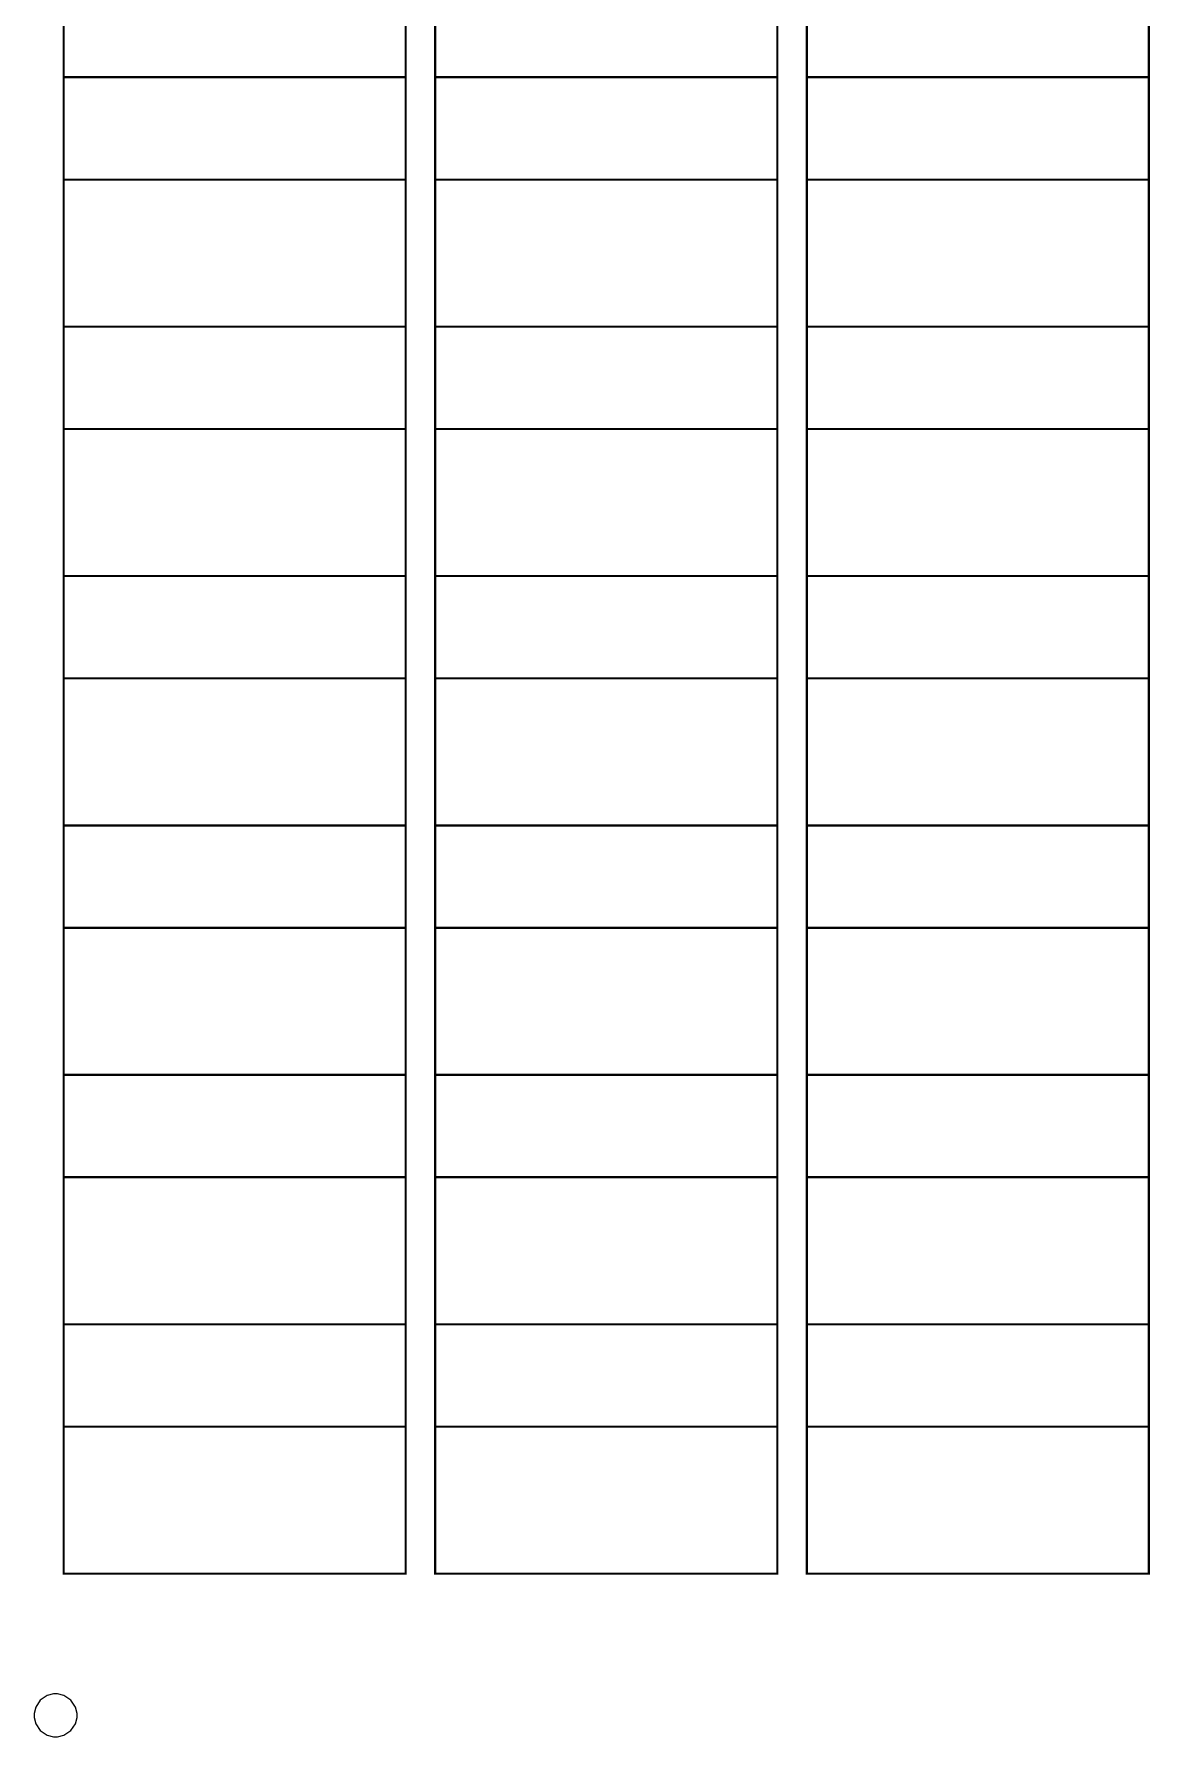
# Model space of a CAD drawing. Header units: metres. Extents: x 0 to 8.5, y 0 to 11.
# Drawn here: x 0 to 3.61, y 0 to 5.5 of the extents above; entities that cross this region are included whole.
import ezdxf

# ---------------------------------------------------------------- set-up
doc = ezdxf.new("R2010")
doc.units = ezdxf.units.M

msp = doc.modelspace()

# ---------------------------------------------------------------- linework, layer by layer
at = {"color": 7, "const_width": 0.00694}
for points in [[(0.0955, 5.3607), (1.2007, 5.3607), (1.2007, 6.1662), (0.0955, 6.1662), (0.0955, 5.3607)], [(0.0955, 5.3607), (1.2007, 5.3607), (1.2007, 6.1662), (0.0955, 6.1662), (0.0955, 5.3607)], [(1.2961, 5.3607), (2.4013, 5.3607), (2.4013, 6.1662), (1.2961, 6.1662), (1.2961, 5.3607)], [(1.2961, 5.3607), (2.4013, 5.3607), (2.4013, 6.1662), (1.2961, 6.1662), (1.2961, 5.3607)], [(2.4968, 5.3607), (3.6019, 5.3607), (3.6019, 6.1662), (2.4968, 6.1662), (2.4968, 5.3607)], [(2.4968, 5.3607), (3.6019, 5.3607), (3.6019, 6.1662), (2.4968, 6.1662), (2.4968, 5.3607)], [(0.0955, 5.03), (1.2007, 5.03), (1.2007, 5.8356), (0.0955, 5.8356), (0.0955, 5.03)], [(0.0955, 5.03), (1.2007, 5.03), (1.2007, 5.8356), (0.0955, 5.8356), (0.0955, 5.03)], [(1.2961, 5.03), (2.4013, 5.03), (2.4013, 5.8356), (1.2961, 5.8356), (1.2961, 5.03)], [(1.2961, 5.03), (2.4013, 5.03), (2.4013, 5.8356), (1.2961, 5.8356), (1.2961, 5.03)], [(2.4968, 5.03), (3.6019, 5.03), (3.6019, 5.8356), (2.4968, 5.8356), (2.4968, 5.03)], [(2.4968, 5.03), (3.6019, 5.03), (3.6019, 5.8356), (2.4968, 5.8356), (2.4968, 5.03)], [(0.0955, 4.5551), (1.2007, 4.5551), (1.2007, 5.3607), (0.0955, 5.3607), (0.0955, 4.5551)], [(0.0955, 4.5551), (1.2007, 4.5551), (1.2007, 5.3607), (0.0955, 5.3607), (0.0955, 4.5551)], [(1.2961, 4.5551), (2.4013, 4.5551), (2.4013, 5.3607), (1.2961, 5.3607), (1.2961, 4.5551)], [(1.2961, 4.5551), (2.4013, 4.5551), (2.4013, 5.3607), (1.2961, 5.3607), (1.2961, 4.5551)], [(2.4968, 4.5551), (3.6019, 4.5551), (3.6019, 5.3607), (2.4968, 5.3607), (2.4968, 4.5551)], [(2.4968, 4.5551), (3.6019, 4.5551), (3.6019, 5.3607), (2.4968, 5.3607), (2.4968, 4.5551)], [(0.0955, 4.2244), (1.2007, 4.2244), (1.2007, 5.03), (0.0955, 5.03), (0.0955, 4.2244)], [(0.0955, 4.2244), (1.2007, 4.2244), (1.2007, 5.03), (0.0955, 5.03), (0.0955, 4.2244)], [(1.2961, 4.2244), (2.4013, 4.2244), (2.4013, 5.03), (1.2961, 5.03), (1.2961, 4.2244)], [(1.2961, 4.2244), (2.4013, 4.2244), (2.4013, 5.03), (1.2961, 5.03), (1.2961, 4.2244)], [(2.4968, 4.2244), (3.6019, 4.2244), (3.6019, 5.03), (2.4968, 5.03), (2.4968, 4.2244)], [(2.4968, 4.2244), (3.6019, 4.2244), (3.6019, 5.03), (2.4968, 5.03), (2.4968, 4.2244)], [(0.0955, 3.7496), (1.2007, 3.7496), (1.2007, 4.5551), (0.0955, 4.5551), (0.0955, 3.7496)], [(0.0955, 3.7496), (1.2007, 3.7496), (1.2007, 4.5551), (0.0955, 4.5551), (0.0955, 3.7496)], [(1.2961, 3.7496), (2.4013, 3.7496), (2.4013, 4.5551), (1.2961, 4.5551), (1.2961, 3.7496)], [(1.2961, 3.7496), (2.4013, 3.7496), (2.4013, 4.5551), (1.2961, 4.5551), (1.2961, 3.7496)], [(2.4968, 3.7496), (3.6019, 3.7496), (3.6019, 4.5551), (2.4968, 4.5551), (2.4968, 3.7496)], [(2.4968, 3.7496), (3.6019, 3.7496), (3.6019, 4.5551), (2.4968, 4.5551), (2.4968, 3.7496)], [(0.0955, 3.4189), (1.2007, 3.4189), (1.2007, 4.2244), (0.0955, 4.2244), (0.0955, 3.4189)], [(0.0955, 3.4189), (1.2007, 3.4189), (1.2007, 4.2244), (0.0955, 4.2244), (0.0955, 3.4189)], [(1.2961, 3.4189), (2.4013, 3.4189), (2.4013, 4.2244), (1.2961, 4.2244), (1.2961, 3.4189)], [(1.2961, 3.4189), (2.4013, 3.4189), (2.4013, 4.2244), (1.2961, 4.2244), (1.2961, 3.4189)], [(2.4968, 3.4189), (3.6019, 3.4189), (3.6019, 4.2244), (2.4968, 4.2244), (2.4968, 3.4189)], [(2.4968, 3.4189), (3.6019, 3.4189), (3.6019, 4.2244), (2.4968, 4.2244), (2.4968, 3.4189)], [(0.0955, 2.944), (1.2007, 2.944), (1.2007, 3.7496), (0.0955, 3.7496), (0.0955, 2.944)], [(0.0955, 2.944), (1.2007, 2.944), (1.2007, 3.7496), (0.0955, 3.7496), (0.0955, 2.944)], [(1.2961, 2.944), (2.4013, 2.944), (2.4013, 3.7496), (1.2961, 3.7496), (1.2961, 2.944)], [(1.2961, 2.944), (2.4013, 2.944), (2.4013, 3.7496), (1.2961, 3.7496), (1.2961, 2.944)], [(2.4968, 2.944), (3.6019, 2.944), (3.6019, 3.7496), (2.4968, 3.7496), (2.4968, 2.944)], [(2.4968, 2.944), (3.6019, 2.944), (3.6019, 3.7496), (2.4968, 3.7496), (2.4968, 2.944)], [(0.0955, 2.6133), (1.2007, 2.6133), (1.2007, 3.4189), (0.0955, 3.4189), (0.0955, 2.6133)], [(0.0955, 2.6133), (1.2007, 2.6133), (1.2007, 3.4189), (0.0955, 3.4189), (0.0955, 2.6133)], [(1.2961, 2.6133), (2.4013, 2.6133), (2.4013, 3.4189), (1.2961, 3.4189), (1.2961, 2.6133)], [(1.2961, 2.6133), (2.4013, 2.6133), (2.4013, 3.4189), (1.2961, 3.4189), (1.2961, 2.6133)], [(2.4968, 2.6133), (3.6019, 2.6133), (3.6019, 3.4189), (2.4968, 3.4189), (2.4968, 2.6133)], [(2.4968, 2.6133), (3.6019, 2.6133), (3.6019, 3.4189), (2.4968, 3.4189), (2.4968, 2.6133)], [(0.0955, 2.1385), (1.2007, 2.1385), (1.2007, 2.944), (0.0955, 2.944), (0.0955, 2.1385)], [(0.0955, 2.1385), (1.2007, 2.1385), (1.2007, 2.944), (0.0955, 2.944), (0.0955, 2.1385)], [(1.2961, 2.1385), (2.4013, 2.1385), (2.4013, 2.944), (1.2961, 2.944), (1.2961, 2.1385)], [(1.2961, 2.1385), (2.4013, 2.1385), (2.4013, 2.944), (1.2961, 2.944), (1.2961, 2.1385)], [(2.4968, 2.1385), (3.6019, 2.1385), (3.6019, 2.944), (2.4968, 2.944), (2.4968, 2.1385)], [(2.4968, 2.1385), (3.6019, 2.1385), (3.6019, 2.944), (2.4968, 2.944), (2.4968, 2.1385)], [(0.0955, 1.8078), (1.2007, 1.8078), (1.2007, 2.6133), (0.0955, 2.6133), (0.0955, 1.8078)], [(0.0955, 1.8078), (1.2007, 1.8078), (1.2007, 2.6133), (0.0955, 2.6133), (0.0955, 1.8078)], [(1.2961, 1.8078), (2.4013, 1.8078), (2.4013, 2.6133), (1.2961, 2.6133), (1.2961, 1.8078)], [(1.2961, 1.8078), (2.4013, 1.8078), (2.4013, 2.6133), (1.2961, 2.6133), (1.2961, 1.8078)], [(2.4968, 1.8078), (3.6019, 1.8078), (3.6019, 2.6133), (2.4968, 2.6133), (2.4968, 1.8078)], [(2.4968, 1.8078), (3.6019, 1.8078), (3.6019, 2.6133), (2.4968, 2.6133), (2.4968, 1.8078)], [(0.0955, 1.3329), (1.2007, 1.3329), (1.2007, 2.1385), (0.0955, 2.1385), (0.0955, 1.3329)], [(0.0955, 1.3329), (1.2007, 1.3329), (1.2007, 2.1385), (0.0955, 2.1385), (0.0955, 1.3329)], [(1.2961, 1.3329), (2.4013, 1.3329), (2.4013, 2.1385), (1.2961, 2.1385), (1.2961, 1.3329)], [(1.2961, 1.3329), (2.4013, 1.3329), (2.4013, 2.1385), (1.2961, 2.1385), (1.2961, 1.3329)], [(2.4968, 1.3329), (3.6019, 1.3329), (3.6019, 2.1385), (2.4968, 2.1385), (2.4968, 1.3329)], [(2.4968, 1.3329), (3.6019, 1.3329), (3.6019, 2.1385), (2.4968, 2.1385), (2.4968, 1.3329)], [(0.0955, 1.0022), (1.2007, 1.0022), (1.2007, 1.8078), (0.0955, 1.8078), (0.0955, 1.0022)], [(0.0955, 1.0022), (1.2007, 1.0022), (1.2007, 1.8078), (0.0955, 1.8078), (0.0955, 1.0022)], [(1.2961, 1.0022), (2.4013, 1.0022), (2.4013, 1.8078), (1.2961, 1.8078), (1.2961, 1.0022)], [(1.2961, 1.0022), (2.4013, 1.0022), (2.4013, 1.8078), (1.2961, 1.8078), (1.2961, 1.0022)], [(2.4968, 1.0022), (3.6019, 1.0022), (3.6019, 1.8078), (2.4968, 1.8078), (2.4968, 1.0022)], [(2.4968, 1.0022), (3.6019, 1.0022), (3.6019, 1.8078), (2.4968, 1.8078), (2.4968, 1.0022)], [(0.0955, 0.5273), (1.2007, 0.5273), (1.2007, 1.3329), (0.0955, 1.3329), (0.0955, 0.5273)], [(0.0955, 0.5273), (1.2007, 0.5273), (1.2007, 1.3329), (0.0955, 1.3329), (0.0955, 0.5273)], [(1.2961, 0.5273), (2.4013, 0.5273), (2.4013, 1.3329), (1.2961, 1.3329), (1.2961, 0.5273)], [(1.2961, 0.5273), (2.4013, 0.5273), (2.4013, 1.3329), (1.2961, 1.3329), (1.2961, 0.5273)], [(2.4968, 0.5273), (3.6019, 0.5273), (3.6019, 1.3329), (2.4968, 1.3329), (2.4968, 0.5273)], [(2.4968, 0.5273), (3.6019, 0.5273), (3.6019, 1.3329), (2.4968, 1.3329), (2.4968, 0.5273)]]:
    msp.add_lwpolyline(points, close=True, dxfattribs=at)
at = {"color": 0}
msp.add_lwpolyline([(0.1389, 0.0694), (0.1389, 0.0762), (0.1334, 0.0965), (0.1185, 0.1186), (0.0965, 0.1335), (0.0762, 0.1389), (0.0694, 0.1389), (0.0627, 0.1389), (0.0424, 0.1335), (0.0203, 0.1186), (0.0054, 0.0965), (0, 0.0762), (0, 0.0694), (0, 0.0627), (0.0054, 0.0424), (0.0203, 0.0203), (0.0424, 0.0055), (0.0627, 0), (0.0694, 0), (0.0762, 0), (0.0965, 0.0055), (0.1185, 0.0203), (0.1334, 0.0424), (0.1389, 0.0627), (0.1389, 0.0694)], close=True, dxfattribs=at)
msp.add_lwpolyline([(0.1389, 0.0694), (0.1389, 0.0762), (0.1334, 0.0965), (0.1185, 0.1186), (0.0965, 0.1335), (0.0762, 0.1389), (0.0694, 0.1389), (0.0627, 0.1389), (0.0424, 0.1335), (0.0203, 0.1186), (0.0054, 0.0965), (0, 0.0762), (0, 0.0694), (0, 0.0627), (0.0054, 0.0424), (0.0203, 0.0203), (0.0424, 0.0055), (0.0627, 0), (0.0694, 0), (0.0762, 0), (0.0965, 0.0055), (0.1185, 0.0203), (0.1334, 0.0424), (0.1389, 0.0627), (0.1389, 0.0694)], close=True, dxfattribs=at)
msp.add_lwpolyline([(0.1389, 0.0694), (0.1389, 0.0762), (0.1334, 0.0965), (0.1185, 0.1186), (0.0965, 0.1335), (0.0762, 0.1389), (0.0694, 0.1389), (0.0627, 0.1389), (0.0424, 0.1335), (0.0203, 0.1186), (0.0054, 0.0965), (0, 0.0762), (0, 0.0694), (0, 0.0627), (0.0054, 0.0424), (0.0203, 0.0203), (0.0424, 0.0055), (0.0627, 0), (0.0694, 0), (0.0762, 0), (0.0965, 0.0055), (0.1185, 0.0203), (0.1334, 0.0424), (0.1389, 0.0627), (0.1389, 0.0694)], close=True, dxfattribs=at)
msp.add_lwpolyline([(0.1389, 0.0694), (0.1389, 0.0762), (0.1334, 0.0965), (0.1185, 0.1186), (0.0965, 0.1335), (0.0762, 0.1389), (0.0694, 0.1389), (0.0627, 0.1389), (0.0424, 0.1335), (0.0203, 0.1186), (0.0054, 0.0965), (0, 0.0762), (0, 0.0694), (0, 0.0627), (0.0054, 0.0424), (0.0203, 0.0203), (0.0424, 0.0055), (0.0627, 0), (0.0694, 0), (0.0762, 0), (0.0965, 0.0055), (0.1185, 0.0203), (0.1334, 0.0424), (0.1389, 0.0627), (0.1389, 0.0694)], close=True, dxfattribs=at)
msp.add_lwpolyline([(0.1389, 0.0694), (0.1389, 0.0762), (0.1334, 0.0965), (0.1185, 0.1186), (0.0965, 0.1335), (0.0762, 0.1389), (0.0694, 0.1389), (0.0627, 0.1389), (0.0424, 0.1335), (0.0203, 0.1186), (0.0054, 0.0965), (0, 0.0762), (0, 0.0694), (0, 0.0627), (0.0054, 0.0424), (0.0203, 0.0203), (0.0424, 0.0055), (0.0627, 0), (0.0694, 0), (0.0762, 0), (0.0965, 0.0055), (0.1185, 0.0203), (0.1334, 0.0424), (0.1389, 0.0627), (0.1389, 0.0694)], close=True, dxfattribs=at)
msp.add_lwpolyline([(0.1389, 0.0694), (0.1389, 0.0762), (0.1334, 0.0965), (0.1185, 0.1186), (0.0965, 0.1335), (0.0762, 0.1389), (0.0694, 0.1389), (0.0627, 0.1389), (0.0424, 0.1335), (0.0203, 0.1186), (0.0054, 0.0965), (0, 0.0762), (0, 0.0694), (0, 0.0627), (0.0054, 0.0424), (0.0203, 0.0203), (0.0424, 0.0055), (0.0627, 0), (0.0694, 0), (0.0762, 0), (0.0965, 0.0055), (0.1185, 0.0203), (0.1334, 0.0424), (0.1389, 0.0627), (0.1389, 0.0694)], close=True, dxfattribs=at)
msp.add_lwpolyline([(0.1389, 0.0694), (0.1389, 0.0762), (0.1334, 0.0965), (0.1185, 0.1186), (0.0965, 0.1335), (0.0762, 0.1389), (0.0694, 0.1389), (0.0627, 0.1389), (0.0424, 0.1335), (0.0203, 0.1186), (0.0054, 0.0965), (0, 0.0762), (0, 0.0694), (0, 0.0627), (0.0054, 0.0424), (0.0203, 0.0203), (0.0424, 0.0055), (0.0627, 0), (0.0694, 0), (0.0762, 0), (0.0965, 0.0055), (0.1185, 0.0203), (0.1334, 0.0424), (0.1389, 0.0627), (0.1389, 0.0694)], close=True, dxfattribs=at)
msp.add_lwpolyline([(0.1389, 0.0694), (0.1389, 0.0762), (0.1334, 0.0965), (0.1185, 0.1186), (0.0965, 0.1335), (0.0762, 0.1389), (0.0694, 0.1389), (0.0627, 0.1389), (0.0424, 0.1335), (0.0203, 0.1186), (0.0054, 0.0965), (0, 0.0762), (0, 0.0694), (0, 0.0627), (0.0054, 0.0424), (0.0203, 0.0203), (0.0424, 0.0055), (0.0627, 0), (0.0694, 0), (0.0762, 0), (0.0965, 0.0055), (0.1185, 0.0203), (0.1334, 0.0424), (0.1389, 0.0627), (0.1389, 0.0694)], close=True, dxfattribs=at)
msp.add_lwpolyline([(0.1389, 0.0694), (0.1389, 0.0762), (0.1334, 0.0965), (0.1185, 0.1186), (0.0965, 0.1335), (0.0762, 0.1389), (0.0694, 0.1389), (0.0627, 0.1389), (0.0424, 0.1335), (0.0203, 0.1186), (0.0054, 0.0965), (0, 0.0762), (0, 0.0694), (0, 0.0627), (0.0054, 0.0424), (0.0203, 0.0203), (0.0424, 0.0055), (0.0627, 0), (0.0694, 0), (0.0762, 0), (0.0965, 0.0055), (0.1185, 0.0203), (0.1334, 0.0424), (0.1389, 0.0627), (0.1389, 0.0694)], close=True, dxfattribs=at)
msp.add_lwpolyline([(0.1389, 0.0694), (0.1389, 0.0762), (0.1334, 0.0965), (0.1185, 0.1186), (0.0965, 0.1335), (0.0762, 0.1389), (0.0694, 0.1389), (0.0627, 0.1389), (0.0424, 0.1335), (0.0203, 0.1186), (0.0054, 0.0965), (0, 0.0762), (0, 0.0694), (0, 0.0627), (0.0054, 0.0424), (0.0203, 0.0203), (0.0424, 0.0055), (0.0627, 0), (0.0694, 0), (0.0762, 0), (0.0965, 0.0055), (0.1185, 0.0203), (0.1334, 0.0424), (0.1389, 0.0627), (0.1389, 0.0694)], close=True, dxfattribs=at)
msp.add_lwpolyline([(0.1389, 0.0694), (0.1389, 0.0762), (0.1334, 0.0965), (0.1185, 0.1186), (0.0965, 0.1335), (0.0762, 0.1389), (0.0694, 0.1389), (0.0627, 0.1389), (0.0424, 0.1335), (0.0203, 0.1186), (0.0054, 0.0965), (0, 0.0762), (0, 0.0694), (0, 0.0627), (0.0054, 0.0424), (0.0203, 0.0203), (0.0424, 0.0055), (0.0627, 0), (0.0694, 0), (0.0762, 0), (0.0965, 0.0055), (0.1185, 0.0203), (0.1334, 0.0424), (0.1389, 0.0627), (0.1389, 0.0694)], close=True, dxfattribs=at)
msp.add_lwpolyline([(0.1389, 0.0694), (0.1389, 0.0762), (0.1334, 0.0965), (0.1185, 0.1186), (0.0965, 0.1335), (0.0762, 0.1389), (0.0694, 0.1389), (0.0627, 0.1389), (0.0424, 0.1335), (0.0203, 0.1186), (0.0054, 0.0965), (0, 0.0762), (0, 0.0694), (0, 0.0627), (0.0054, 0.0424), (0.0203, 0.0203), (0.0424, 0.0055), (0.0627, 0), (0.0694, 0), (0.0762, 0), (0.0965, 0.0055), (0.1185, 0.0203), (0.1334, 0.0424), (0.1389, 0.0627), (0.1389, 0.0694)], close=True, dxfattribs=at)
msp.add_lwpolyline([(0.1389, 0.0694), (0.1389, 0.0762), (0.1334, 0.0965), (0.1185, 0.1186), (0.0965, 0.1335), (0.0762, 0.1389), (0.0694, 0.1389), (0.0627, 0.1389), (0.0424, 0.1335), (0.0203, 0.1186), (0.0054, 0.0965), (0, 0.0762), (0, 0.0694), (0, 0.0627), (0.0054, 0.0424), (0.0203, 0.0203), (0.0424, 0.0055), (0.0627, 0), (0.0694, 0), (0.0762, 0), (0.0965, 0.0055), (0.1185, 0.0203), (0.1334, 0.0424), (0.1389, 0.0627), (0.1389, 0.0694)], close=True, dxfattribs=at)
msp.add_lwpolyline([(0.1389, 0.0694), (0.1389, 0.0762), (0.1334, 0.0965), (0.1185, 0.1186), (0.0965, 0.1335), (0.0762, 0.1389), (0.0694, 0.1389), (0.0627, 0.1389), (0.0424, 0.1335), (0.0203, 0.1186), (0.0054, 0.0965), (0, 0.0762), (0, 0.0694), (0, 0.0627), (0.0054, 0.0424), (0.0203, 0.0203), (0.0424, 0.0055), (0.0627, 0), (0.0694, 0), (0.0762, 0), (0.0965, 0.0055), (0.1185, 0.0203), (0.1334, 0.0424), (0.1389, 0.0627), (0.1389, 0.0694)], close=True, dxfattribs=at)
msp.add_lwpolyline([(0.1389, 0.0694), (0.1389, 0.0762), (0.1334, 0.0965), (0.1185, 0.1186), (0.0965, 0.1335), (0.0762, 0.1389), (0.0694, 0.1389), (0.0627, 0.1389), (0.0424, 0.1335), (0.0203, 0.1186), (0.0054, 0.0965), (0, 0.0762), (0, 0.0694), (0, 0.0627), (0.0054, 0.0424), (0.0203, 0.0203), (0.0424, 0.0055), (0.0627, 0), (0.0694, 0), (0.0762, 0), (0.0965, 0.0055), (0.1185, 0.0203), (0.1334, 0.0424), (0.1389, 0.0627), (0.1389, 0.0694)], close=True, dxfattribs=at)
msp.add_lwpolyline([(0.1389, 0.0694), (0.1389, 0.0762), (0.1334, 0.0965), (0.1185, 0.1186), (0.0965, 0.1335), (0.0762, 0.1389), (0.0694, 0.1389), (0.0627, 0.1389), (0.0424, 0.1335), (0.0203, 0.1186), (0.0054, 0.0965), (0, 0.0762), (0, 0.0694), (0, 0.0627), (0.0054, 0.0424), (0.0203, 0.0203), (0.0424, 0.0055), (0.0627, 0), (0.0694, 0), (0.0762, 0), (0.0965, 0.0055), (0.1185, 0.0203), (0.1334, 0.0424), (0.1389, 0.0627), (0.1389, 0.0694)], close=True, dxfattribs=at)
msp.add_lwpolyline([(0.1389, 0.0694), (0.1389, 0.0762), (0.1334, 0.0965), (0.1185, 0.1186), (0.0965, 0.1335), (0.0762, 0.1389), (0.0694, 0.1389), (0.0627, 0.1389), (0.0424, 0.1335), (0.0203, 0.1186), (0.0054, 0.0965), (0, 0.0762), (0, 0.0694), (0, 0.0627), (0.0054, 0.0424), (0.0203, 0.0203), (0.0424, 0.0055), (0.0627, 0), (0.0694, 0), (0.0762, 0), (0.0965, 0.0055), (0.1185, 0.0203), (0.1334, 0.0424), (0.1389, 0.0627), (0.1389, 0.0694)], close=True, dxfattribs=at)
msp.add_lwpolyline([(0.1389, 0.0694), (0.1389, 0.0762), (0.1334, 0.0965), (0.1185, 0.1186), (0.0965, 0.1335), (0.0762, 0.1389), (0.0694, 0.1389), (0.0627, 0.1389), (0.0424, 0.1335), (0.0203, 0.1186), (0.0054, 0.0965), (0, 0.0762), (0, 0.0694), (0, 0.0627), (0.0054, 0.0424), (0.0203, 0.0203), (0.0424, 0.0055), (0.0627, 0), (0.0694, 0), (0.0762, 0), (0.0965, 0.0055), (0.1185, 0.0203), (0.1334, 0.0424), (0.1389, 0.0627), (0.1389, 0.0694)], close=True, dxfattribs=at)
msp.add_lwpolyline([(0.1389, 0.0694), (0.1389, 0.0762), (0.1334, 0.0965), (0.1185, 0.1186), (0.0965, 0.1335), (0.0762, 0.1389), (0.0694, 0.1389), (0.0627, 0.1389), (0.0424, 0.1335), (0.0203, 0.1186), (0.0054, 0.0965), (0, 0.0762), (0, 0.0694), (0, 0.0627), (0.0054, 0.0424), (0.0203, 0.0203), (0.0424, 0.0055), (0.0627, 0), (0.0694, 0), (0.0762, 0), (0.0965, 0.0055), (0.1185, 0.0203), (0.1334, 0.0424), (0.1389, 0.0627), (0.1389, 0.0694)], close=True, dxfattribs=at)
msp.add_lwpolyline([(0.1389, 0.0694), (0.1389, 0.0762), (0.1334, 0.0965), (0.1185, 0.1186), (0.0965, 0.1335), (0.0762, 0.1389), (0.0694, 0.1389), (0.0627, 0.1389), (0.0424, 0.1335), (0.0203, 0.1186), (0.0054, 0.0965), (0, 0.0762), (0, 0.0694), (0, 0.0627), (0.0054, 0.0424), (0.0203, 0.0203), (0.0424, 0.0055), (0.0627, 0), (0.0694, 0), (0.0762, 0), (0.0965, 0.0055), (0.1185, 0.0203), (0.1334, 0.0424), (0.1389, 0.0627), (0.1389, 0.0694)], close=True, dxfattribs=at)
msp.add_lwpolyline([(0.1389, 0.0694), (0.1389, 0.0762), (0.1334, 0.0965), (0.1185, 0.1186), (0.0965, 0.1335), (0.0762, 0.1389), (0.0694, 0.1389), (0.0627, 0.1389), (0.0424, 0.1335), (0.0203, 0.1186), (0.0054, 0.0965), (0, 0.0762), (0, 0.0694), (0, 0.0627), (0.0054, 0.0424), (0.0203, 0.0203), (0.0424, 0.0055), (0.0627, 0), (0.0694, 0), (0.0762, 0), (0.0965, 0.0055), (0.1185, 0.0203), (0.1334, 0.0424), (0.1389, 0.0627), (0.1389, 0.0694)], close=True, dxfattribs=at)
msp.add_lwpolyline([(0.1389, 0.0694), (0.1389, 0.0762), (0.1334, 0.0965), (0.1185, 0.1186), (0.0965, 0.1335), (0.0762, 0.1389), (0.0694, 0.1389), (0.0627, 0.1389), (0.0424, 0.1335), (0.0203, 0.1186), (0.0054, 0.0965), (0, 0.0762), (0, 0.0694), (0, 0.0627), (0.0054, 0.0424), (0.0203, 0.0203), (0.0424, 0.0055), (0.0627, 0), (0.0694, 0), (0.0762, 0), (0.0965, 0.0055), (0.1185, 0.0203), (0.1334, 0.0424), (0.1389, 0.0627), (0.1389, 0.0694)], close=True, dxfattribs=at)
msp.add_lwpolyline([(0.1389, 0.0694), (0.1389, 0.0762), (0.1334, 0.0965), (0.1185, 0.1186), (0.0965, 0.1335), (0.0762, 0.1389), (0.0694, 0.1389), (0.0627, 0.1389), (0.0424, 0.1335), (0.0203, 0.1186), (0.0054, 0.0965), (0, 0.0762), (0, 0.0694), (0, 0.0627), (0.0054, 0.0424), (0.0203, 0.0203), (0.0424, 0.0055), (0.0627, 0), (0.0694, 0), (0.0762, 0), (0.0965, 0.0055), (0.1185, 0.0203), (0.1334, 0.0424), (0.1389, 0.0627), (0.1389, 0.0694)], close=True, dxfattribs=at)
msp.add_lwpolyline([(0.1389, 0.0694), (0.1389, 0.0762), (0.1334, 0.0965), (0.1185, 0.1186), (0.0965, 0.1335), (0.0762, 0.1389), (0.0694, 0.1389), (0.0627, 0.1389), (0.0424, 0.1335), (0.0203, 0.1186), (0.0054, 0.0965), (0, 0.0762), (0, 0.0694), (0, 0.0627), (0.0054, 0.0424), (0.0203, 0.0203), (0.0424, 0.0055), (0.0627, 0), (0.0694, 0), (0.0762, 0), (0.0965, 0.0055), (0.1185, 0.0203), (0.1334, 0.0424), (0.1389, 0.0627), (0.1389, 0.0694)], close=True, dxfattribs=at)
msp.add_lwpolyline([(0.1389, 0.0694), (0.1389, 0.0762), (0.1334, 0.0965), (0.1185, 0.1186), (0.0965, 0.1335), (0.0762, 0.1389), (0.0694, 0.1389), (0.0627, 0.1389), (0.0424, 0.1335), (0.0203, 0.1186), (0.0054, 0.0965), (0, 0.0762), (0, 0.0694), (0, 0.0627), (0.0054, 0.0424), (0.0203, 0.0203), (0.0424, 0.0055), (0.0627, 0), (0.0694, 0), (0.0762, 0), (0.0965, 0.0055), (0.1185, 0.0203), (0.1334, 0.0424), (0.1389, 0.0627), (0.1389, 0.0694)], close=True, dxfattribs=at)
msp.add_lwpolyline([(0.1389, 0.0694), (0.1389, 0.0762), (0.1334, 0.0965), (0.1185, 0.1186), (0.0965, 0.1335), (0.0762, 0.1389), (0.0694, 0.1389), (0.0627, 0.1389), (0.0424, 0.1335), (0.0203, 0.1186), (0.0054, 0.0965), (0, 0.0762), (0, 0.0694), (0, 0.0627), (0.0054, 0.0424), (0.0203, 0.0203), (0.0424, 0.0055), (0.0627, 0), (0.0694, 0), (0.0762, 0), (0.0965, 0.0055), (0.1185, 0.0203), (0.1334, 0.0424), (0.1389, 0.0627), (0.1389, 0.0694)], close=True, dxfattribs=at)
msp.add_lwpolyline([(0.1389, 0.0694), (0.1389, 0.0762), (0.1334, 0.0965), (0.1185, 0.1186), (0.0965, 0.1335), (0.0762, 0.1389), (0.0694, 0.1389), (0.0627, 0.1389), (0.0424, 0.1335), (0.0203, 0.1186), (0.0054, 0.0965), (0, 0.0762), (0, 0.0694), (0, 0.0627), (0.0054, 0.0424), (0.0203, 0.0203), (0.0424, 0.0055), (0.0627, 0), (0.0694, 0), (0.0762, 0), (0.0965, 0.0055), (0.1185, 0.0203), (0.1334, 0.0424), (0.1389, 0.0627), (0.1389, 0.0694)], close=True, dxfattribs=at)
msp.add_lwpolyline([(0.1389, 0.0694), (0.1389, 0.0762), (0.1334, 0.0965), (0.1185, 0.1186), (0.0965, 0.1335), (0.0762, 0.1389), (0.0694, 0.1389), (0.0627, 0.1389), (0.0424, 0.1335), (0.0203, 0.1186), (0.0054, 0.0965), (0, 0.0762), (0, 0.0694), (0, 0.0627), (0.0054, 0.0424), (0.0203, 0.0203), (0.0424, 0.0055), (0.0627, 0), (0.0694, 0), (0.0762, 0), (0.0965, 0.0055), (0.1185, 0.0203), (0.1334, 0.0424), (0.1389, 0.0627), (0.1389, 0.0694)], close=True, dxfattribs=at)
msp.add_lwpolyline([(0.1389, 0.0694), (0.1389, 0.0762), (0.1334, 0.0965), (0.1185, 0.1186), (0.0965, 0.1335), (0.0762, 0.1389), (0.0694, 0.1389), (0.0627, 0.1389), (0.0424, 0.1335), (0.0203, 0.1186), (0.0054, 0.0965), (0, 0.0762), (0, 0.0694), (0, 0.0627), (0.0054, 0.0424), (0.0203, 0.0203), (0.0424, 0.0055), (0.0627, 0), (0.0694, 0), (0.0762, 0), (0.0965, 0.0055), (0.1185, 0.0203), (0.1334, 0.0424), (0.1389, 0.0627), (0.1389, 0.0694)], close=True, dxfattribs=at)
msp.add_lwpolyline([(0.1389, 0.0694), (0.1389, 0.0762), (0.1334, 0.0965), (0.1185, 0.1186), (0.0965, 0.1335), (0.0762, 0.1389), (0.0694, 0.1389), (0.0627, 0.1389), (0.0424, 0.1335), (0.0203, 0.1186), (0.0054, 0.0965), (0, 0.0762), (0, 0.0694), (0, 0.0627), (0.0054, 0.0424), (0.0203, 0.0203), (0.0424, 0.0055), (0.0627, 0), (0.0694, 0), (0.0762, 0), (0.0965, 0.0055), (0.1185, 0.0203), (0.1334, 0.0424), (0.1389, 0.0627), (0.1389, 0.0694)], close=True, dxfattribs=at)
msp.add_lwpolyline([(0.1389, 0.0694), (0.1389, 0.0762), (0.1334, 0.0965), (0.1185, 0.1186), (0.0965, 0.1335), (0.0762, 0.1389), (0.0694, 0.1389), (0.0627, 0.1389), (0.0424, 0.1335), (0.0203, 0.1186), (0.0054, 0.0965), (0, 0.0762), (0, 0.0694), (0, 0.0627), (0.0054, 0.0424), (0.0203, 0.0203), (0.0424, 0.0055), (0.0627, 0), (0.0694, 0), (0.0762, 0), (0.0965, 0.0055), (0.1185, 0.0203), (0.1334, 0.0424), (0.1389, 0.0627), (0.1389, 0.0694)], close=True, dxfattribs=at)
msp.add_lwpolyline([(0.1389, 0.0694), (0.1389, 0.0762), (0.1334, 0.0965), (0.1185, 0.1186), (0.0965, 0.1335), (0.0762, 0.1389), (0.0694, 0.1389), (0.0627, 0.1389), (0.0424, 0.1335), (0.0203, 0.1186), (0.0054, 0.0965), (0, 0.0762), (0, 0.0694), (0, 0.0627), (0.0054, 0.0424), (0.0203, 0.0203), (0.0424, 0.0055), (0.0627, 0), (0.0694, 0), (0.0762, 0), (0.0965, 0.0055), (0.1185, 0.0203), (0.1334, 0.0424), (0.1389, 0.0627), (0.1389, 0.0694)], close=True, dxfattribs=at)
msp.add_lwpolyline([(0.1389, 0.0694), (0.1389, 0.0762), (0.1334, 0.0965), (0.1185, 0.1186), (0.0965, 0.1335), (0.0762, 0.1389), (0.0694, 0.1389), (0.0627, 0.1389), (0.0424, 0.1335), (0.0203, 0.1186), (0.0054, 0.0965), (0, 0.0762), (0, 0.0694), (0, 0.0627), (0.0054, 0.0424), (0.0203, 0.0203), (0.0424, 0.0055), (0.0627, 0), (0.0694, 0), (0.0762, 0), (0.0965, 0.0055), (0.1185, 0.0203), (0.1334, 0.0424), (0.1389, 0.0627), (0.1389, 0.0694)], close=True, dxfattribs=at)
msp.add_lwpolyline([(0.1389, 0.0694), (0.1389, 0.0762), (0.1334, 0.0965), (0.1185, 0.1186), (0.0965, 0.1335), (0.0762, 0.1389), (0.0694, 0.1389), (0.0627, 0.1389), (0.0424, 0.1335), (0.0203, 0.1186), (0.0054, 0.0965), (0, 0.0762), (0, 0.0694), (0, 0.0627), (0.0054, 0.0424), (0.0203, 0.0203), (0.0424, 0.0055), (0.0627, 0), (0.0694, 0), (0.0762, 0), (0.0965, 0.0055), (0.1185, 0.0203), (0.1334, 0.0424), (0.1389, 0.0627), (0.1389, 0.0694)], close=True, dxfattribs=at)
msp.add_lwpolyline([(0.1389, 0.0694), (0.1389, 0.0762), (0.1334, 0.0965), (0.1185, 0.1186), (0.0965, 0.1335), (0.0762, 0.1389), (0.0694, 0.1389), (0.0627, 0.1389), (0.0424, 0.1335), (0.0203, 0.1186), (0.0054, 0.0965), (0, 0.0762), (0, 0.0694), (0, 0.0627), (0.0054, 0.0424), (0.0203, 0.0203), (0.0424, 0.0055), (0.0627, 0), (0.0694, 0), (0.0762, 0), (0.0965, 0.0055), (0.1185, 0.0203), (0.1334, 0.0424), (0.1389, 0.0627), (0.1389, 0.0694)], close=True, dxfattribs=at)
msp.add_lwpolyline([(0.1389, 0.0694), (0.1389, 0.0762), (0.1334, 0.0965), (0.1185, 0.1186), (0.0965, 0.1335), (0.0762, 0.1389), (0.0694, 0.1389), (0.0627, 0.1389), (0.0424, 0.1335), (0.0203, 0.1186), (0.0054, 0.0965), (0, 0.0762), (0, 0.0694), (0, 0.0627), (0.0054, 0.0424), (0.0203, 0.0203), (0.0424, 0.0055), (0.0627, 0), (0.0694, 0), (0.0762, 0), (0.0965, 0.0055), (0.1185, 0.0203), (0.1334, 0.0424), (0.1389, 0.0627), (0.1389, 0.0694)], close=True, dxfattribs=at)
msp.add_lwpolyline([(0.1389, 0.0694), (0.1389, 0.0762), (0.1334, 0.0965), (0.1185, 0.1186), (0.0965, 0.1335), (0.0762, 0.1389), (0.0694, 0.1389), (0.0627, 0.1389), (0.0424, 0.1335), (0.0203, 0.1186), (0.0054, 0.0965), (0, 0.0762), (0, 0.0694), (0, 0.0627), (0.0054, 0.0424), (0.0203, 0.0203), (0.0424, 0.0055), (0.0627, 0), (0.0694, 0), (0.0762, 0), (0.0965, 0.0055), (0.1185, 0.0203), (0.1334, 0.0424), (0.1389, 0.0627), (0.1389, 0.0694)], close=True, dxfattribs=at)
msp.add_lwpolyline([(0.1389, 0.0694), (0.1389, 0.0762), (0.1334, 0.0965), (0.1185, 0.1186), (0.0965, 0.1335), (0.0762, 0.1389), (0.0694, 0.1389), (0.0627, 0.1389), (0.0424, 0.1335), (0.0203, 0.1186), (0.0054, 0.0965), (0, 0.0762), (0, 0.0694), (0, 0.0627), (0.0054, 0.0424), (0.0203, 0.0203), (0.0424, 0.0055), (0.0627, 0), (0.0694, 0), (0.0762, 0), (0.0965, 0.0055), (0.1185, 0.0203), (0.1334, 0.0424), (0.1389, 0.0627), (0.1389, 0.0694)], close=True, dxfattribs=at)
msp.add_lwpolyline([(0.1389, 0.0694), (0.1389, 0.0762), (0.1334, 0.0965), (0.1185, 0.1186), (0.0965, 0.1335), (0.0762, 0.1389), (0.0694, 0.1389), (0.0627, 0.1389), (0.0424, 0.1335), (0.0203, 0.1186), (0.0054, 0.0965), (0, 0.0762), (0, 0.0694), (0, 0.0627), (0.0054, 0.0424), (0.0203, 0.0203), (0.0424, 0.0055), (0.0627, 0), (0.0694, 0), (0.0762, 0), (0.0965, 0.0055), (0.1185, 0.0203), (0.1334, 0.0424), (0.1389, 0.0627), (0.1389, 0.0694)], close=True, dxfattribs=at)
msp.add_lwpolyline([(0.1389, 0.0694), (0.1389, 0.0762), (0.1334, 0.0965), (0.1185, 0.1186), (0.0965, 0.1335), (0.0762, 0.1389), (0.0694, 0.1389), (0.0627, 0.1389), (0.0424, 0.1335), (0.0203, 0.1186), (0.0054, 0.0965), (0, 0.0762), (0, 0.0694), (0, 0.0627), (0.0054, 0.0424), (0.0203, 0.0203), (0.0424, 0.0055), (0.0627, 0), (0.0694, 0), (0.0762, 0), (0.0965, 0.0055), (0.1185, 0.0203), (0.1334, 0.0424), (0.1389, 0.0627), (0.1389, 0.0694)], close=True, dxfattribs=at)
msp.add_lwpolyline([(0.1389, 0.0694), (0.1389, 0.0762), (0.1334, 0.0965), (0.1185, 0.1186), (0.0965, 0.1335), (0.0762, 0.1389), (0.0694, 0.1389), (0.0627, 0.1389), (0.0424, 0.1335), (0.0203, 0.1186), (0.0054, 0.0965), (0, 0.0762), (0, 0.0694), (0, 0.0627), (0.0054, 0.0424), (0.0203, 0.0203), (0.0424, 0.0055), (0.0627, 0), (0.0694, 0), (0.0762, 0), (0.0965, 0.0055), (0.1185, 0.0203), (0.1334, 0.0424), (0.1389, 0.0627), (0.1389, 0.0694)], close=True, dxfattribs=at)
msp.add_lwpolyline([(0.1389, 0.0694), (0.1389, 0.0762), (0.1334, 0.0965), (0.1185, 0.1186), (0.0965, 0.1335), (0.0762, 0.1389), (0.0694, 0.1389), (0.0627, 0.1389), (0.0424, 0.1335), (0.0203, 0.1186), (0.0054, 0.0965), (0, 0.0762), (0, 0.0694), (0, 0.0627), (0.0054, 0.0424), (0.0203, 0.0203), (0.0424, 0.0055), (0.0627, 0), (0.0694, 0), (0.0762, 0), (0.0965, 0.0055), (0.1185, 0.0203), (0.1334, 0.0424), (0.1389, 0.0627), (0.1389, 0.0694)], close=True, dxfattribs=at)
msp.add_lwpolyline([(0.1389, 0.0694), (0.1389, 0.0762), (0.1334, 0.0965), (0.1185, 0.1186), (0.0965, 0.1335), (0.0762, 0.1389), (0.0694, 0.1389), (0.0627, 0.1389), (0.0424, 0.1335), (0.0203, 0.1186), (0.0054, 0.0965), (0, 0.0762), (0, 0.0694), (0, 0.0627), (0.0054, 0.0424), (0.0203, 0.0203), (0.0424, 0.0055), (0.0627, 0), (0.0694, 0), (0.0762, 0), (0.0965, 0.0055), (0.1185, 0.0203), (0.1334, 0.0424), (0.1389, 0.0627), (0.1389, 0.0694)], close=True, dxfattribs=at)
msp.add_lwpolyline([(0.1389, 0.0694), (0.1389, 0.0762), (0.1334, 0.0965), (0.1185, 0.1186), (0.0965, 0.1335), (0.0762, 0.1389), (0.0694, 0.1389), (0.0627, 0.1389), (0.0424, 0.1335), (0.0203, 0.1186), (0.0054, 0.0965), (0, 0.0762), (0, 0.0694), (0, 0.0627), (0.0054, 0.0424), (0.0203, 0.0203), (0.0424, 0.0055), (0.0627, 0), (0.0694, 0), (0.0762, 0), (0.0965, 0.0055), (0.1185, 0.0203), (0.1334, 0.0424), (0.1389, 0.0627), (0.1389, 0.0694)], close=True, dxfattribs=at)
msp.add_lwpolyline([(0.1389, 0.0694), (0.1389, 0.0762), (0.1334, 0.0965), (0.1185, 0.1186), (0.0965, 0.1335), (0.0762, 0.1389), (0.0694, 0.1389), (0.0627, 0.1389), (0.0424, 0.1335), (0.0203, 0.1186), (0.0054, 0.0965), (0, 0.0762), (0, 0.0694), (0, 0.0627), (0.0054, 0.0424), (0.0203, 0.0203), (0.0424, 0.0055), (0.0627, 0), (0.0694, 0), (0.0762, 0), (0.0965, 0.0055), (0.1185, 0.0203), (0.1334, 0.0424), (0.1389, 0.0627), (0.1389, 0.0694)], close=True, dxfattribs=at)
msp.add_lwpolyline([(0.1389, 0.0694), (0.1389, 0.0762), (0.1334, 0.0965), (0.1185, 0.1186), (0.0965, 0.1335), (0.0762, 0.1389), (0.0694, 0.1389), (0.0627, 0.1389), (0.0424, 0.1335), (0.0203, 0.1186), (0.0054, 0.0965), (0, 0.0762), (0, 0.0694), (0, 0.0627), (0.0054, 0.0424), (0.0203, 0.0203), (0.0424, 0.0055), (0.0627, 0), (0.0694, 0), (0.0762, 0), (0.0965, 0.0055), (0.1185, 0.0203), (0.1334, 0.0424), (0.1389, 0.0627), (0.1389, 0.0694)], close=True, dxfattribs=at)
msp.add_lwpolyline([(0.1389, 0.0694), (0.1389, 0.0762), (0.1334, 0.0965), (0.1185, 0.1186), (0.0965, 0.1335), (0.0762, 0.1389), (0.0694, 0.1389), (0.0627, 0.1389), (0.0424, 0.1335), (0.0203, 0.1186), (0.0054, 0.0965), (0, 0.0762), (0, 0.0694), (0, 0.0627), (0.0054, 0.0424), (0.0203, 0.0203), (0.0424, 0.0055), (0.0627, 0), (0.0694, 0), (0.0762, 0), (0.0965, 0.0055), (0.1185, 0.0203), (0.1334, 0.0424), (0.1389, 0.0627), (0.1389, 0.0694)], close=True, dxfattribs=at)
msp.add_lwpolyline([(0.1389, 0.0694), (0.1389, 0.0762), (0.1334, 0.0965), (0.1185, 0.1186), (0.0965, 0.1335), (0.0762, 0.1389), (0.0694, 0.1389), (0.0627, 0.1389), (0.0424, 0.1335), (0.0203, 0.1186), (0.0054, 0.0965), (0, 0.0762), (0, 0.0694), (0, 0.0627), (0.0054, 0.0424), (0.0203, 0.0203), (0.0424, 0.0055), (0.0627, 0), (0.0694, 0), (0.0762, 0), (0.0965, 0.0055), (0.1185, 0.0203), (0.1334, 0.0424), (0.1389, 0.0627), (0.1389, 0.0694)], close=True, dxfattribs=at)
msp.add_lwpolyline([(0.1389, 0.0694), (0.1389, 0.0762), (0.1334, 0.0965), (0.1185, 0.1186), (0.0965, 0.1335), (0.0762, 0.1389), (0.0694, 0.1389), (0.0627, 0.1389), (0.0424, 0.1335), (0.0203, 0.1186), (0.0054, 0.0965), (0, 0.0762), (0, 0.0694), (0, 0.0627), (0.0054, 0.0424), (0.0203, 0.0203), (0.0424, 0.0055), (0.0627, 0), (0.0694, 0), (0.0762, 0), (0.0965, 0.0055), (0.1185, 0.0203), (0.1334, 0.0424), (0.1389, 0.0627), (0.1389, 0.0694)], close=True, dxfattribs=at)
msp.add_lwpolyline([(0.1389, 0.0694), (0.1389, 0.0762), (0.1334, 0.0965), (0.1185, 0.1186), (0.0965, 0.1335), (0.0762, 0.1389), (0.0694, 0.1389), (0.0627, 0.1389), (0.0424, 0.1335), (0.0203, 0.1186), (0.0054, 0.0965), (0, 0.0762), (0, 0.0694), (0, 0.0627), (0.0054, 0.0424), (0.0203, 0.0203), (0.0424, 0.0055), (0.0627, 0), (0.0694, 0), (0.0762, 0), (0.0965, 0.0055), (0.1185, 0.0203), (0.1334, 0.0424), (0.1389, 0.0627), (0.1389, 0.0694)], close=True, dxfattribs=at)
msp.add_lwpolyline([(0.1389, 0.0694), (0.1389, 0.0762), (0.1334, 0.0965), (0.1185, 0.1186), (0.0965, 0.1335), (0.0762, 0.1389), (0.0694, 0.1389), (0.0627, 0.1389), (0.0424, 0.1335), (0.0203, 0.1186), (0.0054, 0.0965), (0, 0.0762), (0, 0.0694), (0, 0.0627), (0.0054, 0.0424), (0.0203, 0.0203), (0.0424, 0.0055), (0.0627, 0), (0.0694, 0), (0.0762, 0), (0.0965, 0.0055), (0.1185, 0.0203), (0.1334, 0.0424), (0.1389, 0.0627), (0.1389, 0.0694)], close=True, dxfattribs=at)
msp.add_lwpolyline([(0.1389, 0.0694), (0.1389, 0.0762), (0.1334, 0.0965), (0.1185, 0.1186), (0.0965, 0.1335), (0.0762, 0.1389), (0.0694, 0.1389), (0.0627, 0.1389), (0.0424, 0.1335), (0.0203, 0.1186), (0.0054, 0.0965), (0, 0.0762), (0, 0.0694), (0, 0.0627), (0.0054, 0.0424), (0.0203, 0.0203), (0.0424, 0.0055), (0.0627, 0), (0.0694, 0), (0.0762, 0), (0.0965, 0.0055), (0.1185, 0.0203), (0.1334, 0.0424), (0.1389, 0.0627), (0.1389, 0.0694)], close=True, dxfattribs=at)
msp.add_lwpolyline([(0.1389, 0.0694), (0.1389, 0.0762), (0.1334, 0.0965), (0.1185, 0.1186), (0.0965, 0.1335), (0.0762, 0.1389), (0.0694, 0.1389), (0.0627, 0.1389), (0.0424, 0.1335), (0.0203, 0.1186), (0.0054, 0.0965), (0, 0.0762), (0, 0.0694), (0, 0.0627), (0.0054, 0.0424), (0.0203, 0.0203), (0.0424, 0.0055), (0.0627, 0), (0.0694, 0), (0.0762, 0), (0.0965, 0.0055), (0.1185, 0.0203), (0.1334, 0.0424), (0.1389, 0.0627), (0.1389, 0.0694)], close=True, dxfattribs=at)
msp.add_lwpolyline([(0.1389, 0.0694), (0.1389, 0.0762), (0.1334, 0.0965), (0.1185, 0.1186), (0.0965, 0.1335), (0.0762, 0.1389), (0.0694, 0.1389), (0.0627, 0.1389), (0.0424, 0.1335), (0.0203, 0.1186), (0.0054, 0.0965), (0, 0.0762), (0, 0.0694), (0, 0.0627), (0.0054, 0.0424), (0.0203, 0.0203), (0.0424, 0.0055), (0.0627, 0), (0.0694, 0), (0.0762, 0), (0.0965, 0.0055), (0.1185, 0.0203), (0.1334, 0.0424), (0.1389, 0.0627), (0.1389, 0.0694)], close=True, dxfattribs=at)
msp.add_lwpolyline([(0.1389, 0.0694), (0.1389, 0.0762), (0.1334, 0.0965), (0.1185, 0.1186), (0.0965, 0.1335), (0.0762, 0.1389), (0.0694, 0.1389), (0.0627, 0.1389), (0.0424, 0.1335), (0.0203, 0.1186), (0.0054, 0.0965), (0, 0.0762), (0, 0.0694), (0, 0.0627), (0.0054, 0.0424), (0.0203, 0.0203), (0.0424, 0.0055), (0.0627, 0), (0.0694, 0), (0.0762, 0), (0.0965, 0.0055), (0.1185, 0.0203), (0.1334, 0.0424), (0.1389, 0.0627), (0.1389, 0.0694)], close=True, dxfattribs=at)
msp.add_lwpolyline([(0.1389, 0.0694), (0.1389, 0.0762), (0.1334, 0.0965), (0.1185, 0.1186), (0.0965, 0.1335), (0.0762, 0.1389), (0.0694, 0.1389), (0.0627, 0.1389), (0.0424, 0.1335), (0.0203, 0.1186), (0.0054, 0.0965), (0, 0.0762), (0, 0.0694), (0, 0.0627), (0.0054, 0.0424), (0.0203, 0.0203), (0.0424, 0.0055), (0.0627, 0), (0.0694, 0), (0.0762, 0), (0.0965, 0.0055), (0.1185, 0.0203), (0.1334, 0.0424), (0.1389, 0.0627), (0.1389, 0.0694)], close=True, dxfattribs=at)
msp.add_lwpolyline([(0.1389, 0.0694), (0.1389, 0.0762), (0.1334, 0.0965), (0.1185, 0.1186), (0.0965, 0.1335), (0.0762, 0.1389), (0.0694, 0.1389), (0.0627, 0.1389), (0.0424, 0.1335), (0.0203, 0.1186), (0.0054, 0.0965), (0, 0.0762), (0, 0.0694), (0, 0.0627), (0.0054, 0.0424), (0.0203, 0.0203), (0.0424, 0.0055), (0.0627, 0), (0.0694, 0), (0.0762, 0), (0.0965, 0.0055), (0.1185, 0.0203), (0.1334, 0.0424), (0.1389, 0.0627), (0.1389, 0.0694)], close=True, dxfattribs=at)
msp.add_lwpolyline([(0.1389, 0.0694), (0.1389, 0.0762), (0.1334, 0.0965), (0.1185, 0.1186), (0.0965, 0.1335), (0.0762, 0.1389), (0.0694, 0.1389), (0.0627, 0.1389), (0.0424, 0.1335), (0.0203, 0.1186), (0.0054, 0.0965), (0, 0.0762), (0, 0.0694), (0, 0.0627), (0.0054, 0.0424), (0.0203, 0.0203), (0.0424, 0.0055), (0.0627, 0), (0.0694, 0), (0.0762, 0), (0.0965, 0.0055), (0.1185, 0.0203), (0.1334, 0.0424), (0.1389, 0.0627), (0.1389, 0.0694)], close=True, dxfattribs=at)
msp.add_lwpolyline([(0.1389, 0.0694), (0.1389, 0.0762), (0.1334, 0.0965), (0.1185, 0.1186), (0.0965, 0.1335), (0.0762, 0.1389), (0.0694, 0.1389), (0.0627, 0.1389), (0.0424, 0.1335), (0.0203, 0.1186), (0.0054, 0.0965), (0, 0.0762), (0, 0.0694), (0, 0.0627), (0.0054, 0.0424), (0.0203, 0.0203), (0.0424, 0.0055), (0.0627, 0), (0.0694, 0), (0.0762, 0), (0.0965, 0.0055), (0.1185, 0.0203), (0.1334, 0.0424), (0.1389, 0.0627), (0.1389, 0.0694)], close=True, dxfattribs=at)
msp.add_lwpolyline([(0.1389, 0.0694), (0.1389, 0.0762), (0.1334, 0.0965), (0.1185, 0.1186), (0.0965, 0.1335), (0.0762, 0.1389), (0.0694, 0.1389), (0.0627, 0.1389), (0.0424, 0.1335), (0.0203, 0.1186), (0.0054, 0.0965), (0, 0.0762), (0, 0.0694), (0, 0.0627), (0.0054, 0.0424), (0.0203, 0.0203), (0.0424, 0.0055), (0.0627, 0), (0.0694, 0), (0.0762, 0), (0.0965, 0.0055), (0.1185, 0.0203), (0.1334, 0.0424), (0.1389, 0.0627), (0.1389, 0.0694)], close=True, dxfattribs=at)
msp.add_lwpolyline([(0.1389, 0.0694), (0.1389, 0.0762), (0.1334, 0.0965), (0.1185, 0.1186), (0.0965, 0.1335), (0.0762, 0.1389), (0.0694, 0.1389), (0.0627, 0.1389), (0.0424, 0.1335), (0.0203, 0.1186), (0.0054, 0.0965), (0, 0.0762), (0, 0.0694), (0, 0.0627), (0.0054, 0.0424), (0.0203, 0.0203), (0.0424, 0.0055), (0.0627, 0), (0.0694, 0), (0.0762, 0), (0.0965, 0.0055), (0.1185, 0.0203), (0.1334, 0.0424), (0.1389, 0.0627), (0.1389, 0.0694)], close=True, dxfattribs=at)
msp.add_lwpolyline([(0.1389, 0.0694), (0.1389, 0.0762), (0.1334, 0.0965), (0.1185, 0.1186), (0.0965, 0.1335), (0.0762, 0.1389), (0.0694, 0.1389), (0.0627, 0.1389), (0.0424, 0.1335), (0.0203, 0.1186), (0.0054, 0.0965), (0, 0.0762), (0, 0.0694), (0, 0.0627), (0.0054, 0.0424), (0.0203, 0.0203), (0.0424, 0.0055), (0.0627, 0), (0.0694, 0), (0.0762, 0), (0.0965, 0.0055), (0.1185, 0.0203), (0.1334, 0.0424), (0.1389, 0.0627), (0.1389, 0.0694)], close=True, dxfattribs=at)
msp.add_lwpolyline([(0.1389, 0.0694), (0.1389, 0.0762), (0.1334, 0.0965), (0.1185, 0.1186), (0.0965, 0.1335), (0.0762, 0.1389), (0.0694, 0.1389), (0.0627, 0.1389), (0.0424, 0.1335), (0.0203, 0.1186), (0.0054, 0.0965), (0, 0.0762), (0, 0.0694), (0, 0.0627), (0.0054, 0.0424), (0.0203, 0.0203), (0.0424, 0.0055), (0.0627, 0), (0.0694, 0), (0.0762, 0), (0.0965, 0.0055), (0.1185, 0.0203), (0.1334, 0.0424), (0.1389, 0.0627), (0.1389, 0.0694)], close=True, dxfattribs=at)
msp.add_lwpolyline([(0.1389, 0.0694), (0.1389, 0.0762), (0.1334, 0.0965), (0.1185, 0.1186), (0.0965, 0.1335), (0.0762, 0.1389), (0.0694, 0.1389), (0.0627, 0.1389), (0.0424, 0.1335), (0.0203, 0.1186), (0.0054, 0.0965), (0, 0.0762), (0, 0.0694), (0, 0.0627), (0.0054, 0.0424), (0.0203, 0.0203), (0.0424, 0.0055), (0.0627, 0), (0.0694, 0), (0.0762, 0), (0.0965, 0.0055), (0.1185, 0.0203), (0.1334, 0.0424), (0.1389, 0.0627), (0.1389, 0.0694)], close=True, dxfattribs=at)
msp.add_lwpolyline([(0.1389, 0.0694), (0.1389, 0.0762), (0.1334, 0.0965), (0.1185, 0.1186), (0.0965, 0.1335), (0.0762, 0.1389), (0.0694, 0.1389), (0.0627, 0.1389), (0.0424, 0.1335), (0.0203, 0.1186), (0.0054, 0.0965), (0, 0.0762), (0, 0.0694), (0, 0.0627), (0.0054, 0.0424), (0.0203, 0.0203), (0.0424, 0.0055), (0.0627, 0), (0.0694, 0), (0.0762, 0), (0.0965, 0.0055), (0.1185, 0.0203), (0.1334, 0.0424), (0.1389, 0.0627), (0.1389, 0.0694)], close=True, dxfattribs=at)
msp.add_lwpolyline([(0.1389, 0.0694), (0.1389, 0.0762), (0.1334, 0.0965), (0.1185, 0.1186), (0.0965, 0.1335), (0.0762, 0.1389), (0.0694, 0.1389), (0.0627, 0.1389), (0.0424, 0.1335), (0.0203, 0.1186), (0.0054, 0.0965), (0, 0.0762), (0, 0.0694), (0, 0.0627), (0.0054, 0.0424), (0.0203, 0.0203), (0.0424, 0.0055), (0.0627, 0), (0.0694, 0), (0.0762, 0), (0.0965, 0.0055), (0.1185, 0.0203), (0.1334, 0.0424), (0.1389, 0.0627), (0.1389, 0.0694)], close=True, dxfattribs=at)
msp.add_lwpolyline([(0.1389, 0.0694), (0.1389, 0.0762), (0.1334, 0.0965), (0.1185, 0.1186), (0.0965, 0.1335), (0.0762, 0.1389), (0.0694, 0.1389), (0.0627, 0.1389), (0.0424, 0.1335), (0.0203, 0.1186), (0.0054, 0.0965), (0, 0.0762), (0, 0.0694), (0, 0.0627), (0.0054, 0.0424), (0.0203, 0.0203), (0.0424, 0.0055), (0.0627, 0), (0.0694, 0), (0.0762, 0), (0.0965, 0.0055), (0.1185, 0.0203), (0.1334, 0.0424), (0.1389, 0.0627), (0.1389, 0.0694)], close=True, dxfattribs=at)
msp.add_lwpolyline([(0.1389, 0.0694), (0.1389, 0.0762), (0.1334, 0.0965), (0.1185, 0.1186), (0.0965, 0.1335), (0.0762, 0.1389), (0.0694, 0.1389), (0.0627, 0.1389), (0.0424, 0.1335), (0.0203, 0.1186), (0.0054, 0.0965), (0, 0.0762), (0, 0.0694), (0, 0.0627), (0.0054, 0.0424), (0.0203, 0.0203), (0.0424, 0.0055), (0.0627, 0), (0.0694, 0), (0.0762, 0), (0.0965, 0.0055), (0.1185, 0.0203), (0.1334, 0.0424), (0.1389, 0.0627), (0.1389, 0.0694)], close=True, dxfattribs=at)
msp.add_lwpolyline([(0.1389, 0.0694), (0.1389, 0.0762), (0.1334, 0.0965), (0.1185, 0.1186), (0.0965, 0.1335), (0.0762, 0.1389), (0.0694, 0.1389), (0.0627, 0.1389), (0.0424, 0.1335), (0.0203, 0.1186), (0.0054, 0.0965), (0, 0.0762), (0, 0.0694), (0, 0.0627), (0.0054, 0.0424), (0.0203, 0.0203), (0.0424, 0.0055), (0.0627, 0), (0.0694, 0), (0.0762, 0), (0.0965, 0.0055), (0.1185, 0.0203), (0.1334, 0.0424), (0.1389, 0.0627), (0.1389, 0.0694)], close=True, dxfattribs=at)
msp.add_lwpolyline([(0.1389, 0.0694), (0.1389, 0.0762), (0.1334, 0.0965), (0.1185, 0.1186), (0.0965, 0.1335), (0.0762, 0.1389), (0.0694, 0.1389), (0.0627, 0.1389), (0.0424, 0.1335), (0.0203, 0.1186), (0.0054, 0.0965), (0, 0.0762), (0, 0.0694), (0, 0.0627), (0.0054, 0.0424), (0.0203, 0.0203), (0.0424, 0.0055), (0.0627, 0), (0.0694, 0), (0.0762, 0), (0.0965, 0.0055), (0.1185, 0.0203), (0.1334, 0.0424), (0.1389, 0.0627), (0.1389, 0.0694)], close=True, dxfattribs=at)
msp.add_lwpolyline([(0.1389, 0.0694), (0.1389, 0.0762), (0.1334, 0.0965), (0.1185, 0.1186), (0.0965, 0.1335), (0.0762, 0.1389), (0.0694, 0.1389), (0.0627, 0.1389), (0.0424, 0.1335), (0.0203, 0.1186), (0.0054, 0.0965), (0, 0.0762), (0, 0.0694), (0, 0.0627), (0.0054, 0.0424), (0.0203, 0.0203), (0.0424, 0.0055), (0.0627, 0), (0.0694, 0), (0.0762, 0), (0.0965, 0.0055), (0.1185, 0.0203), (0.1334, 0.0424), (0.1389, 0.0627), (0.1389, 0.0694)], close=True, dxfattribs=at)
msp.add_lwpolyline([(0.1389, 0.0694), (0.1389, 0.0762), (0.1334, 0.0965), (0.1185, 0.1186), (0.0965, 0.1335), (0.0762, 0.1389), (0.0694, 0.1389), (0.0627, 0.1389), (0.0424, 0.1335), (0.0203, 0.1186), (0.0054, 0.0965), (0, 0.0762), (0, 0.0694), (0, 0.0627), (0.0054, 0.0424), (0.0203, 0.0203), (0.0424, 0.0055), (0.0627, 0), (0.0694, 0), (0.0762, 0), (0.0965, 0.0055), (0.1185, 0.0203), (0.1334, 0.0424), (0.1389, 0.0627), (0.1389, 0.0694)], close=True, dxfattribs=at)
msp.add_lwpolyline([(0.1389, 0.0694), (0.1389, 0.0762), (0.1334, 0.0965), (0.1185, 0.1186), (0.0965, 0.1335), (0.0762, 0.1389), (0.0694, 0.1389), (0.0627, 0.1389), (0.0424, 0.1335), (0.0203, 0.1186), (0.0054, 0.0965), (0, 0.0762), (0, 0.0694), (0, 0.0627), (0.0054, 0.0424), (0.0203, 0.0203), (0.0424, 0.0055), (0.0627, 0), (0.0694, 0), (0.0762, 0), (0.0965, 0.0055), (0.1185, 0.0203), (0.1334, 0.0424), (0.1389, 0.0627), (0.1389, 0.0694)], close=True, dxfattribs=at)
msp.add_lwpolyline([(0.1389, 0.0694), (0.1389, 0.0762), (0.1334, 0.0965), (0.1185, 0.1186), (0.0965, 0.1335), (0.0762, 0.1389), (0.0694, 0.1389), (0.0627, 0.1389), (0.0424, 0.1335), (0.0203, 0.1186), (0.0054, 0.0965), (0, 0.0762), (0, 0.0694), (0, 0.0627), (0.0054, 0.0424), (0.0203, 0.0203), (0.0424, 0.0055), (0.0627, 0), (0.0694, 0), (0.0762, 0), (0.0965, 0.0055), (0.1185, 0.0203), (0.1334, 0.0424), (0.1389, 0.0627), (0.1389, 0.0694)], close=True, dxfattribs=at)
msp.add_lwpolyline([(0.1389, 0.0694), (0.1389, 0.0762), (0.1334, 0.0965), (0.1185, 0.1186), (0.0965, 0.1335), (0.0762, 0.1389), (0.0694, 0.1389), (0.0627, 0.1389), (0.0424, 0.1335), (0.0203, 0.1186), (0.0054, 0.0965), (0, 0.0762), (0, 0.0694), (0, 0.0627), (0.0054, 0.0424), (0.0203, 0.0203), (0.0424, 0.0055), (0.0627, 0), (0.0694, 0), (0.0762, 0), (0.0965, 0.0055), (0.1185, 0.0203), (0.1334, 0.0424), (0.1389, 0.0627), (0.1389, 0.0694)], close=True, dxfattribs=at)
msp.add_lwpolyline([(0.1389, 0.0694), (0.1389, 0.0762), (0.1334, 0.0965), (0.1185, 0.1186), (0.0965, 0.1335), (0.0762, 0.1389), (0.0694, 0.1389), (0.0627, 0.1389), (0.0424, 0.1335), (0.0203, 0.1186), (0.0054, 0.0965), (0, 0.0762), (0, 0.0694), (0, 0.0627), (0.0054, 0.0424), (0.0203, 0.0203), (0.0424, 0.0055), (0.0627, 0), (0.0694, 0), (0.0762, 0), (0.0965, 0.0055), (0.1185, 0.0203), (0.1334, 0.0424), (0.1389, 0.0627), (0.1389, 0.0694)], close=True, dxfattribs=at)

doc.saveas('drawing.dxf')
